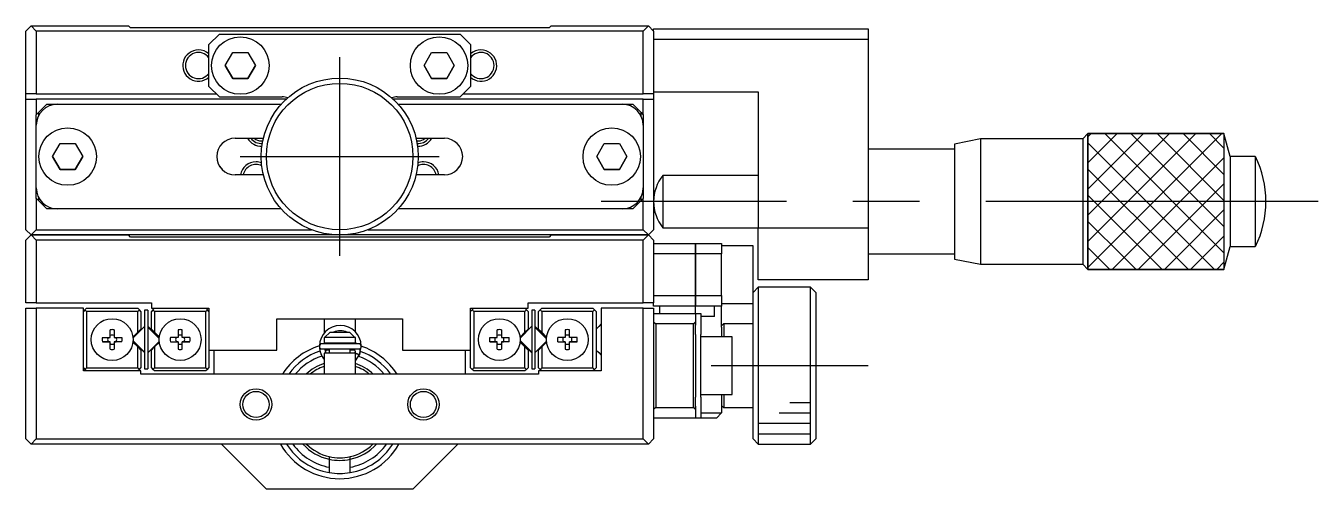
# Model space of a CAD drawing. Extents: x -1 to 448, y -20 to 298.
# Drawn here: x 79.5 to 203, y 253.6 to 297.9 of the extents above; entities that cross this region are included whole.
import ezdxf

# ---------------------------------------------------------------- set-up
doc = ezdxf.new("R2010")
doc.units = 0
doc.linetypes.add('CENTER', pattern=[50.8, 31.75, -6.35, 6.35, -6.35])
doc.layers.get('0').update_dxf_attribs({"linetype": 'CONTINUOUS'})
doc.layers.add('CENTER', color=1, linetype='CENTER')

msp = doc.modelspace()

# ---------------------------------------------------------------- linework, layer by layer
at = {"color": 7, "linetype": 'CONTINUOUS'}
for p, q in [((79.54, 297.45), (80.04, 297.95)), ((80.04, 297.95), (80.54, 297.45)), ((80.04, 297.95), (89.34, 297.95)), ((89.54, 297.75), (89.34, 297.95)), ((129.54, 297.75), (89.54, 297.75)), ((129.74, 297.95), (129.54, 297.75)), ((129.74, 297.95), (139.04, 297.95)), ((138.54, 297.45), (139.04, 297.95)), ((139.04, 297.95), (139.54, 297.45)), ((139.54, 297.45), (139.54, 297.65)), ((139.54, 297.65), (160.04, 297.65)), ((160.04, 297.65), (160.04, 296.65)), ((79.54, 291.45), (79.54, 297.45)), ((80.54, 297.45), (80.54, 291.45)), ((138.54, 297.45), (80.54, 297.45)), ((98.04, 297.15), (97.04, 296.15)), ((98.04, 297.15), (121.04, 297.15)), ((122.04, 296.15), (121.04, 297.15)), ((138.54, 291.45), (138.54, 297.45)), ((139.54, 297.45), (139.54, 291.45)), ((160.04, 296.65), (139.54, 296.65)), ((160.04, 296.65), (160.04, 278.65)), ((97.04, 292.15), (97.04, 296.15)), ((98.6, 294.15), (99.32, 295.4)), ((99.32, 295.4), (100.77, 295.4)), ((100.77, 295.4), (101.49, 294.15)), ((117.6, 294.15), (118.32, 295.4)), ((118.32, 295.4), (119.77, 295.4)), ((119.77, 295.4), (120.49, 294.15)), ((122.04, 296.15), (122.04, 292.15)), ((99.32, 292.9), (98.6, 294.15)), ((98.6, 294.15), (99.32, 292.9)), ((101.49, 294.15), (100.77, 292.9)), ((100.77, 292.9), (101.49, 294.15)), ((118.32, 292.9), (117.6, 294.15)), ((117.6, 294.15), (118.32, 292.9)), ((120.49, 294.15), (119.77, 292.9)), ((119.77, 292.9), (120.49, 294.15)), ((100.77, 292.9), (99.32, 292.9)), ((99.32, 292.9), (100.77, 292.9)), ((119.77, 292.9), (118.32, 292.9)), ((118.32, 292.9), (119.77, 292.9)), ((97.04, 292.15), (98.04, 291.15)), ((121.04, 291.15), (122.04, 292.15)), ((139.54, 291.65), (149.54, 291.65)), ((149.54, 291.65), (149.54, 278.65)), ((80.54, 291.45), (79.54, 291.45)), ((79.54, 290.95), (79.54, 291.45)), ((79.54, 290.95), (80.54, 290.95)), ((79.54, 278.45), (79.54, 290.95)), ((80.54, 291.45), (97.74, 291.45)), ((104.44, 290.95), (80.54, 290.95)), ((80.54, 290.95), (80.54, 289.45)), ((81.54, 290.45), (80.74, 289.65)), ((81.54, 290.45), (82.54, 290.45)), ((82.54, 290.45), (103.95, 290.45)), ((98.04, 291.15), (104.04, 291.15)), ((138.54, 290.95), (114.64, 290.95)), ((115.04, 291.15), (121.04, 291.15)), ((115.13, 290.45), (136.54, 290.45)), ((121.34, 291.45), (138.54, 291.45)), ((136.54, 290.45), (137.54, 290.45)), ((138.34, 289.65), (137.54, 290.45)), ((139.54, 291.45), (138.54, 291.45)), ((138.54, 289.45), (138.54, 290.95)), ((138.54, 290.95), (139.54, 290.95)), ((139.54, 291.45), (139.54, 290.95)), ((139.54, 290.95), (139.54, 278.45)), ((80.54, 289.45), (80.74, 289.65)), ((80.54, 288.45), (80.54, 289.45)), ((80.74, 289.65), (80.74, 289.32)), ((138.34, 289.32), (138.34, 289.65)), ((138.34, 289.65), (138.54, 289.45)), ((138.54, 289.45), (138.54, 288.45)), ((80.54, 282.45), (80.54, 288.45)), ((138.54, 288.45), (138.54, 282.45)), ((82.1, 285.45), (82.82, 286.7)), ((82.82, 286.7), (84.27, 286.7)), ((84.27, 286.7), (84.99, 285.45)), ((99.54, 287.2), (102.25, 287.2)), ((116.84, 287.2), (119.54, 287.2)), ((134.1, 285.45), (134.82, 286.7)), ((134.82, 286.7), (136.27, 286.7)), ((136.27, 286.7), (136.99, 285.45)), ((170.79, 287.15), (168.29, 286.65)), ((168.29, 286.65), (168.29, 275.65)), ((170.79, 287.15), (170.79, 275.15)), ((180.54, 287.15), (170.79, 287.15)), ((181.04, 287.65), (180.54, 287.15)), ((180.54, 287.15), (180.54, 275.15)), ((181.04, 287.65), (181.04, 274.65)), ((194.04, 287.65), (181.04, 287.65)), ((181.04, 287.65), (194.04, 287.65)), ((181.04, 274.65), (181.04, 287.65)), ((194.04, 287.65), (194.04, 274.65)), ((194.63, 285.45), (194.04, 287.65)), ((194.04, 287.65), (194.04, 274.65)), ((82.82, 284.2), (82.1, 285.45)), ((82.1, 285.45), (82.82, 284.2)), ((84.99, 285.45), (84.27, 284.2)), ((84.27, 284.2), (84.99, 285.45)), ((134.82, 284.2), (134.1, 285.45)), ((134.1, 285.45), (134.82, 284.2)), ((136.99, 285.45), (136.27, 284.2)), ((136.27, 284.2), (136.99, 285.45)), ((168.29, 286.15), (160.04, 286.15)), ((194.63, 285.45), (194.63, 276.85)), ((197.04, 285.45), (194.63, 285.45)), ((197.04, 285.45), (197.04, 276.85)), ((84.27, 284.2), (82.82, 284.2)), ((82.82, 284.2), (84.27, 284.2)), ((136.27, 284.2), (134.82, 284.2)), ((134.82, 284.2), (136.27, 284.2)), ((102.25, 283.7), (99.54, 283.7)), ((119.54, 283.7), (116.84, 283.7)), ((140.42, 283.65), (140.42, 278.65)), ((149.54, 283.65), (140.42, 283.65)), ((80.54, 281.45), (80.54, 282.45)), ((138.54, 282.45), (138.54, 281.45)), ((80.74, 281.25), (80.54, 281.45)), ((80.54, 281.45), (80.54, 278.45)), ((80.74, 281.58), (80.74, 281.25)), ((80.74, 281.25), (81.54, 280.45)), ((82.54, 280.45), (81.54, 280.45)), ((103.95, 280.45), (82.54, 280.45)), ((136.54, 280.45), (115.13, 280.45)), ((137.54, 280.45), (136.54, 280.45)), ((137.54, 280.45), (138.34, 281.25)), ((138.34, 281.25), (138.34, 281.58)), ((138.54, 281.45), (138.34, 281.25)), ((138.54, 278.45), (138.54, 281.45)), ((79.54, 278.45), (80.04, 277.95)), ((79.54, 277.45), (80.04, 277.95)), ((80.04, 277.95), (80.54, 278.45)), ((109.54, 277.95), (80.04, 277.95)), ((80.04, 277.95), (80.54, 277.45)), ((80.04, 277.95), (89.34, 277.95)), ((80.54, 278.45), (106.85, 278.45)), ((89.54, 277.75), (89.34, 277.95)), ((139.04, 277.95), (109.54, 277.95)), ((112.24, 278.45), (138.54, 278.45)), ((129.74, 277.95), (129.54, 277.75)), ((129.74, 277.95), (139.04, 277.95)), ((138.54, 278.45), (139.04, 277.95)), ((138.54, 277.45), (139.04, 277.95)), ((139.04, 277.95), (139.54, 278.45)), ((139.04, 277.95), (139.54, 277.45)), ((140.42, 278.65), (149.54, 278.65)), ((149.54, 278.65), (160.04, 278.65)), ((149.54, 273.65), (149.54, 278.65)), ((160.04, 278.65), (160.04, 273.65)), ((79.54, 271.45), (79.54, 277.45)), ((138.54, 277.45), (80.54, 277.45)), ((80.54, 277.45), (80.54, 271.45)), ((129.54, 277.75), (89.54, 277.75)), ((138.54, 271.45), (138.54, 277.45)), ((139.54, 277.45), (139.54, 271.45)), ((139.54, 277.15), (143.54, 277.15)), ((143.54, 277.15), (146.04, 277.15)), ((143.54, 276.15), (143.54, 277.15)), ((143.54, 277.15), (143.54, 276.15)), ((146.04, 277.15), (146.04, 276.15)), ((149.04, 276.9), (146.04, 276.9)), ((149.04, 271.4), (149.04, 276.9)), ((194.04, 274.65), (194.63, 276.85)), ((194.63, 276.85), (197.04, 276.85)), ((143.54, 276.15), (139.54, 276.15)), ((146.04, 276.15), (143.54, 276.15)), ((143.54, 276.15), (143.54, 272.15)), ((143.54, 272.15), (143.54, 276.15)), ((146.04, 272.15), (146.04, 276.15)), ((160.04, 276.15), (168.29, 276.15)), ((168.29, 275.65), (170.79, 275.15)), ((170.79, 275.15), (180.54, 275.15)), ((180.54, 275.15), (181.04, 274.65)), ((181.04, 274.65), (194.04, 274.65)), ((194.04, 274.65), (181.04, 274.65)), ((149.54, 272.95), (149.04, 272.45)), ((160.04, 273.65), (149.54, 273.65)), ((149.54, 272.95), (149.54, 257.95)), ((154.54, 272.95), (149.54, 272.95)), ((154.54, 257.95), (154.54, 272.95)), ((155.04, 272.45), (154.54, 272.95)), ((139.54, 272.15), (143.54, 272.15)), ((143.54, 272.15), (146.04, 272.15)), ((143.54, 271.15), (143.54, 272.15)), ((143.54, 272.15), (143.54, 271.15)), ((146.04, 272.15), (146.04, 271.15)), ((155.04, 272.45), (155.04, 258.45)), ((80.54, 271.45), (79.54, 271.45)), ((79.54, 270.95), (80.54, 270.95)), ((79.54, 258.45), (79.54, 270.95)), ((80.54, 271.45), (91.54, 271.45)), ((80.54, 270.95), (80.54, 258.45)), ((85.04, 270.95), (80.54, 270.95)), ((85.04, 264.95), (85.04, 270.95)), ((85.19, 270.8), (85.04, 270.65)), ((85.19, 270.8), (85.34, 270.95)), ((85.34, 270.65), (85.19, 270.8)), ((85.34, 270.95), (90.24, 270.95)), ((85.34, 270.65), (85.34, 265.25)), ((90.24, 270.65), (85.34, 270.65)), ((90.24, 270.95), (90.39, 270.8)), ((90.39, 270.8), (90.24, 270.65)), ((90.24, 268.65), (90.24, 270.65)), ((90.54, 270.65), (90.39, 270.8)), ((90.54, 270.65), (90.54, 268.95)), ((91.19, 270.75), (90.89, 270.75)), ((90.89, 270.75), (90.89, 265.15)), ((91.19, 270.75), (91.19, 265.15)), ((91.54, 271.45), (91.54, 270.95)), ((91.54, 270.95), (97.04, 270.95)), ((91.69, 270.8), (91.54, 270.65)), ((91.54, 268.95), (91.54, 270.65)), ((91.69, 270.8), (91.84, 270.95)), ((91.84, 270.65), (91.69, 270.8)), ((91.84, 270.65), (91.84, 268.65)), ((96.74, 270.65), (91.84, 270.65)), ((96.74, 270.95), (96.89, 270.8)), ((96.89, 270.8), (96.74, 270.65)), ((96.74, 265.25), (96.74, 270.65)), ((97.04, 270.65), (96.89, 270.8)), ((97.04, 270.95), (97.04, 266.95)), ((122.04, 270.95), (127.54, 270.95)), ((122.04, 266.95), (122.04, 270.95)), ((122.19, 270.8), (122.04, 270.65)), ((122.19, 270.8), (122.34, 270.95)), ((122.34, 270.65), (122.19, 270.8)), ((127.24, 270.65), (122.34, 270.65)), ((122.34, 270.65), (122.34, 265.25)), ((127.24, 270.95), (127.39, 270.8)), ((127.39, 270.8), (127.24, 270.65)), ((127.24, 268.65), (127.24, 270.65)), ((127.54, 270.65), (127.39, 270.8)), ((127.54, 270.95), (127.54, 271.45)), ((127.54, 271.45), (138.54, 271.45)), ((127.54, 270.65), (127.54, 268.95)), ((127.89, 270.75), (127.89, 265.15)), ((128.19, 270.75), (127.89, 270.75)), ((128.19, 270.75), (128.19, 265.15)), ((128.69, 270.8), (128.54, 270.65)), ((128.54, 268.95), (128.54, 270.65)), ((128.69, 270.8), (128.84, 270.95)), ((128.84, 270.65), (128.69, 270.8)), ((128.84, 270.95), (133.74, 270.95)), ((133.74, 270.65), (128.84, 270.65)), ((128.84, 270.65), (128.84, 268.65)), ((133.74, 270.95), (133.89, 270.8)), ((133.89, 270.8), (133.74, 270.65)), ((133.74, 265.25), (133.74, 270.65)), ((134.04, 270.65), (133.89, 270.8)), ((134.04, 270.65), (134.04, 265.25)), ((134.54, 270.95), (134.54, 264.95)), ((138.54, 270.95), (134.54, 270.95)), ((139.54, 271.45), (138.54, 271.45)), ((138.54, 258.45), (138.54, 270.95)), ((138.54, 270.95), (139.54, 270.95)), ((139.54, 271.15), (139.54, 271.45)), ((143.54, 271.15), (139.54, 271.15)), ((139.54, 270.95), (139.54, 258.45)), ((140.14, 270.45), (140.14, 271.15)), ((146.04, 271.15), (143.54, 271.15)), ((143.54, 270.45), (143.54, 271.15)), ((145.34, 270.15), (145.34, 271.15)), ((146.04, 271.4), (149.04, 271.4)), ((146.04, 269.15), (146.04, 271.15)), ((149.04, 258.45), (149.04, 271.4)), ((103.54, 266.95), (103.54, 269.95)), ((103.54, 269.95), (115.54, 269.95)), ((108.04, 269.95), (108.04, 268.55)), ((111.04, 268.68), (111.04, 269.95)), ((115.54, 269.95), (115.54, 266.95)), ((134.54, 269.45), (134.29, 269.2)), ((139.54, 270.45), (143.54, 270.45)), ((139.54, 269.65), (139.74, 269.45)), ((143.34, 269.45), (139.74, 269.45)), ((139.74, 269.45), (139.74, 261.45)), ((143.34, 269.45), (143.54, 269.65)), ((143.34, 261.45), (143.34, 269.45)), ((143.54, 270.45), (143.54, 269.65)), ((143.54, 270.45), (144.04, 270.45)), ((143.54, 269.65), (143.54, 269.32)), ((143.54, 269.32), (143.54, 269.65)), ((143.54, 268.45), (143.54, 269.32)), ((144.04, 270.45), (144.04, 268.45)), ((145.34, 270.15), (144.04, 270.15)), ((146.24, 269.45), (146.04, 269.25)), ((146.24, 269.45), (146.24, 268.2)), ((149.04, 269.45), (146.24, 269.45)), ((86.87, 268.15), (87.59, 268.15)), ((87.59, 268.15), (87.59, 268.88)), ((87.99, 268.88), (87.99, 268.15)), ((87.99, 268.15), (88.72, 268.15)), ((89.78, 268.19), (90.24, 268.65)), ((90.87, 269.19), (89.81, 268.13)), ((90.24, 268.65), (90.54, 268.95)), ((91.19, 269.14), (91.72, 268.62)), ((92.28, 268.13), (91.22, 269.19)), ((91.54, 268.95), (91.84, 268.65)), ((91.72, 268.62), (92.28, 268.05)), ((91.84, 268.65), (92.31, 268.19)), ((94.09, 268.15), (93.37, 268.15)), ((94.09, 268.88), (94.09, 268.15)), ((94.49, 268.15), (94.49, 268.88)), ((95.22, 268.15), (94.49, 268.15)), ((108.1, 268.15), (108.04, 268.15)), ((108.04, 268.15), (108.04, 267.65)), ((108.1, 268.15), (108.63, 268.65)), ((110.99, 268.15), (108.1, 268.15)), ((108.63, 268.65), (110.46, 268.65)), ((110.46, 268.65), (110.99, 268.15)), ((111.04, 268.15), (110.99, 268.15)), ((111.04, 267.65), (111.04, 268.15)), ((123.87, 268.15), (124.59, 268.15)), ((124.59, 268.15), (124.59, 268.88)), ((124.99, 268.88), (124.99, 268.15)), ((124.99, 268.15), (125.72, 268.15)), ((126.78, 268.19), (127.24, 268.65)), ((127.87, 269.19), (126.81, 268.13)), ((127.24, 268.65), (127.54, 268.95)), ((128.19, 269.14), (129.28, 268.05)), ((129.28, 268.13), (128.22, 269.19)), ((128.54, 268.95), (128.84, 268.65)), ((128.84, 268.65), (129.31, 268.19)), ((131.09, 268.15), (130.37, 268.15)), ((131.09, 268.88), (131.09, 268.15)), ((131.49, 268.15), (131.49, 268.88)), ((132.22, 268.15), (131.49, 268.15)), ((134.29, 269.2), (134.04, 268.95)), ((143.54, 268.45), (143.54, 262.45)), ((144.04, 262.45), (144.04, 268.45)), ((147.04, 268.2), (144.04, 268.2)), ((146.04, 269.15), (146.04, 268.2)), ((147.04, 262.7), (147.04, 268.2)), ((87.59, 267.75), (86.87, 267.75)), ((86.87, 267.75), (87.41, 267.75)), ((87.41, 267.75), (87.59, 267.75)), ((87.59, 267.02), (87.59, 267.75)), ((87.99, 267.75), (87.99, 267.02)), ((88.72, 267.75), (87.99, 267.75)), ((87.99, 267.75), (88.18, 267.75)), ((88.72, 267.75), (88.18, 267.75)), ((90.24, 267.25), (89.78, 267.71)), ((90.89, 266.75), (89.81, 267.84)), ((89.81, 267.77), (90.87, 266.71)), ((90.54, 266.95), (90.24, 267.25)), ((90.24, 265.25), (90.24, 267.25)), ((90.54, 266.95), (90.54, 265.25)), ((91.22, 266.71), (92.28, 267.77)), ((91.84, 267.25), (91.54, 266.95)), ((91.54, 265.25), (91.54, 266.95)), ((92.31, 267.71), (91.84, 267.25)), ((91.84, 267.25), (91.84, 265.25)), ((93.37, 267.75), (94.09, 267.75)), ((93.37, 267.75), (93.91, 267.75)), ((94.09, 267.75), (93.91, 267.75)), ((94.09, 267.75), (94.09, 267.02)), ((94.49, 267.02), (94.49, 267.75)), ((94.49, 267.75), (95.22, 267.75)), ((94.68, 267.75), (94.49, 267.75)), ((95.22, 267.75), (94.68, 267.75)), ((97.04, 266.95), (97.04, 265.25)), ((97.04, 266.95), (103.54, 266.95)), ((97.54, 264.65), (97.54, 266.95)), ((111.35, 267.55), (107.85, 267.55)), ((107.85, 267.05), (111.35, 267.05)), ((108.04, 267.65), (111.04, 267.65)), ((108.12, 267.55), (108.14, 267.65)), ((108.25, 266.65), (108.12, 267.05)), ((108.2, 266.83), (108.21, 266.84)), ((108.2, 266.81), (108.2, 266.83)), ((108.2, 266.8), (108.2, 266.81)), ((108.2, 266.79), (108.2, 266.8)), ((108.2, 266.78), (108.2, 266.79)), ((108.21, 266.77), (108.2, 266.78)), ((108.21, 266.88), (108.22, 266.89)), ((108.21, 266.86), (108.21, 266.88)), ((108.21, 266.85), (108.21, 266.86)), ((108.21, 266.84), (108.21, 266.85)), ((108.21, 266.75), (108.21, 266.77)), ((108.22, 266.9), (108.23, 266.91)), ((108.22, 266.89), (108.22, 266.9)), ((108.23, 266.92), (108.24, 266.93)), ((108.23, 266.91), (108.23, 266.92)), ((108.24, 266.93), (108.25, 266.94)), ((108.54, 266.95), (108.25, 266.95)), ((108.25, 266.94), (108.26, 266.95)), ((108.26, 266.96), (108.27, 266.97)), ((108.26, 266.95), (108.26, 266.96)), ((108.27, 266.97), (108.28, 266.98)), ((108.28, 266.98), (108.29, 266.99)), ((108.29, 266.99), (108.3, 266.99)), ((108.3, 266.99), (108.31, 267)), ((108.31, 267), (108.32, 267.01)), ((108.32, 267.01), (108.33, 267.01)), ((108.33, 267.01), (108.34, 267.02)), ((108.34, 267.02), (108.35, 267.03)), ((108.35, 267.03), (108.36, 267.03)), ((108.36, 267.03), (108.38, 267.03)), ((108.38, 267.03), (108.39, 267.04)), ((108.39, 267.04), (108.4, 267.04)), ((108.4, 267.04), (108.41, 267.04)), ((108.41, 267.04), (108.42, 267.04)), ((108.42, 267.04), (108.44, 267.05)), ((108.44, 267.05), (108.45, 267.05)), ((108.45, 267.05), (108.45, 267.05)), ((108.54, 267.65), (108.54, 267.55)), ((108.54, 267.65), (108.54, 267.55)), ((108.54, 267.05), (108.54, 266.95)), ((108.54, 267.05), (108.54, 266.65)), ((108.54, 267.05), (108.54, 266.95)), ((110.54, 267.55), (110.54, 267.65)), ((110.54, 267.55), (110.54, 267.65)), ((110.54, 266.95), (110.54, 267.05)), ((110.54, 266.95), (110.54, 267.05)), ((110.54, 266.65), (110.54, 267.05)), ((110.54, 266.95), (110.54, 267.05)), ((110.95, 266.95), (110.54, 266.95)), ((110.75, 267.05), (110.76, 267.05)), ((110.76, 267.05), (110.77, 267.04)), ((110.77, 267.04), (110.78, 267.04)), ((110.78, 267.04), (110.8, 267.04)), ((110.8, 267.04), (110.81, 267.04)), ((110.81, 267.04), (110.82, 267.04)), ((110.82, 267.04), (110.83, 267.03)), ((110.83, 267.03), (110.84, 267.03)), ((110.84, 267.03), (110.85, 267.02)), ((110.85, 267.02), (110.87, 267.02)), ((110.87, 267.02), (110.88, 267.01)), ((110.88, 267.01), (110.89, 267.01)), ((110.89, 267.01), (110.9, 267)), ((110.9, 267), (110.91, 266.99)), ((110.91, 266.99), (110.92, 266.98)), ((110.92, 266.98), (110.93, 266.97)), ((110.93, 266.97), (110.93, 266.97)), ((110.93, 266.97), (110.94, 266.96)), ((110.94, 266.96), (110.95, 266.95)), ((110.95, 266.95), (110.96, 266.94)), ((110.96, 266.94), (110.96, 266.93)), ((110.96, 266.93), (110.97, 266.92)), ((110.97, 266.92), (110.98, 266.9)), ((110.98, 266.9), (110.98, 266.89)), ((110.98, 266.89), (110.98, 266.88)), ((110.98, 266.88), (110.99, 266.87)), ((110.99, 266.87), (110.99, 266.86)), ((110.99, 266.86), (110.99, 266.85)), ((110.99, 266.85), (111, 266.83)), ((111, 266.83), (111, 266.82)), ((111, 266.82), (111, 266.81)), ((111, 266.81), (111, 266.8)), ((111, 266.8), (111, 266.78)), ((111, 266.78), (111, 266.77)), ((111, 266.77), (111, 266.76)), ((111.04, 267.71), (111.08, 267.55)), ((111.44, 266.5), (111.6, 267.27)), ((111.46, 267.05), (111.45, 267.07)), ((111.47, 267.01), (111.46, 267.05)), ((111.48, 266.98), (111.47, 267.01)), ((111.49, 266.94), (111.48, 266.98)), ((111.49, 266.91), (111.49, 266.94)), ((111.5, 266.87), (111.49, 266.91)), ((111.5, 266.83), (111.5, 266.87)), ((111.5, 266.79), (111.5, 266.83)), ((111.5, 266.76), (111.5, 266.79)), ((115.54, 266.95), (122.04, 266.95)), ((121.54, 266.95), (121.54, 264.65)), ((122.04, 265.25), (122.04, 266.95)), ((124.59, 267.75), (123.87, 267.75)), ((123.87, 267.75), (124.41, 267.75)), ((124.41, 267.75), (124.59, 267.75)), ((124.59, 267.02), (124.59, 267.75)), ((124.99, 267.75), (124.99, 267.02)), ((125.72, 267.75), (124.99, 267.75)), ((124.99, 267.75), (125.18, 267.75)), ((125.72, 267.75), (125.18, 267.75)), ((127.24, 267.25), (126.78, 267.71)), ((127.37, 267.28), (126.81, 267.84)), ((126.81, 267.77), (127.87, 266.71)), ((127.24, 265.25), (127.24, 267.25)), ((127.54, 266.95), (127.24, 267.25)), ((127.89, 266.75), (127.37, 267.28)), ((127.54, 266.95), (127.54, 265.25)), ((128.22, 266.71), (129.28, 267.77)), ((128.84, 267.25), (128.54, 266.95)), ((128.54, 265.25), (128.54, 266.95)), ((129.31, 267.71), (128.84, 267.25)), ((128.84, 267.25), (128.84, 265.25)), ((130.37, 267.75), (131.09, 267.75)), ((130.37, 267.75), (130.91, 267.75)), ((131.09, 267.75), (130.91, 267.75)), ((131.09, 267.75), (131.09, 267.02)), ((131.49, 267.02), (131.49, 267.75)), ((131.49, 267.75), (132.22, 267.75)), ((131.68, 267.75), (131.49, 267.75)), ((132.22, 267.75), (131.68, 267.75)), ((134.04, 266.95), (134.29, 266.7)), ((107.74, 266.57), (107.74, 266.57)), ((107.74, 266.57), (107.74, 266.57)), ((107.74, 266.57), (107.74, 266.57)), ((107.74, 266.57), (107.74, 266.57)), ((107.74, 266.57), (107.74, 266.57)), ((107.74, 266.57), (107.74, 266.56)), ((107.74, 266.56), (107.74, 266.56)), ((107.74, 266.56), (107.74, 266.56)), ((107.74, 266.56), (107.74, 266.55)), ((107.74, 266.55), (107.76, 266.51)), ((107.76, 266.51), (107.76, 266.51)), ((107.76, 266.51), (107.76, 266.51)), ((107.76, 266.51), (107.76, 266.51)), ((111.04, 266.65), (108.04, 266.65)), ((108.04, 266.65), (108.04, 264.65)), ((108.21, 266.74), (108.21, 266.75)), ((108.21, 266.73), (108.21, 266.74)), ((108.22, 266.72), (108.21, 266.73)), ((108.22, 266.71), (108.22, 266.72)), ((108.22, 266.7), (108.22, 266.71)), ((108.22, 266.71), (108.22, 266.71)), ((110.98, 266.7), (110.95, 266.65)), ((110.99, 266.72), (110.98, 266.71)), ((110.98, 266.71), (110.98, 266.71)), ((110.98, 266.7), (110.98, 266.7)), ((110.99, 266.69), (110.98, 266.7)), ((110.98, 266.7), (110.98, 266.7)), ((110.98, 266.7), (110.98, 266.7)), ((111.04, 266.64), (110.98, 266.7)), ((111, 266.76), (110.99, 266.75)), ((110.99, 266.75), (110.99, 266.74)), ((110.99, 266.74), (110.99, 266.72)), ((111, 266.68), (110.99, 266.69)), ((110.99, 266.69), (110.99, 266.69)), ((111.01, 266.67), (111, 266.68)), ((111, 266.68), (111, 266.68)), ((111.02, 266.67), (111.01, 266.67)), ((111.03, 266.66), (111.02, 266.67)), ((111.05, 266.65), (111.03, 266.66)), ((111.04, 264.65), (111.04, 266.65)), ((111.43, 266.5), (111.04, 266.64)), ((111.06, 266.64), (111.05, 266.65)), ((111.05, 265.92), (111.44, 266.51)), ((111.07, 266.64), (111.06, 266.64)), ((111.09, 266.63), (111.07, 266.64)), ((111.1, 266.62), (111.09, 266.63)), ((111.12, 266.61), (111.1, 266.62)), ((111.14, 266.6), (111.12, 266.61)), ((111.15, 266.6), (111.14, 266.6)), ((111.17, 266.59), (111.15, 266.6)), ((111.19, 266.58), (111.17, 266.59)), ((111.21, 266.57), (111.19, 266.58)), ((111.23, 266.57), (111.21, 266.57)), ((111.24, 266.56), (111.23, 266.57)), ((111.26, 266.55), (111.24, 266.56)), ((111.28, 266.54), (111.26, 266.55)), ((111.3, 266.54), (111.28, 266.54)), ((111.31, 266.53), (111.3, 266.54)), ((111.33, 266.53), (111.31, 266.53)), ((111.34, 266.52), (111.33, 266.53)), ((111.36, 266.52), (111.34, 266.52)), ((111.37, 266.51), (111.36, 266.52)), ((111.38, 266.51), (111.37, 266.51)), ((111.39, 266.51), (111.38, 266.51)), ((111.41, 266.51), (111.39, 266.51)), ((111.4, 266.43), (111.44, 266.5)), ((111.42, 266.5), (111.41, 266.51)), ((111.41, 266.51), (111.41, 266.51)), ((111.43, 266.5), (111.42, 266.5)), ((111.44, 266.51), (111.43, 266.5)), ((111.43, 266.51), (111.43, 266.5)), ((111.43, 266.5), (111.43, 266.5)), ((111.44, 266.51), (111.45, 266.54)), ((111.44, 266.51), (111.44, 266.51)), ((111.44, 266.51), (111.44, 266.51)), ((111.45, 266.54), (111.46, 266.58)), ((111.46, 266.58), (111.47, 266.61)), ((111.47, 266.61), (111.48, 266.65)), ((111.48, 266.65), (111.49, 266.68)), ((111.49, 266.72), (111.5, 266.76)), ((111.49, 266.68), (111.49, 266.72)), ((134.29, 266.7), (134.54, 266.45)), ((85.04, 265.25), (85.19, 265.1)), ((90.54, 264.95), (85.04, 264.95)), ((85.19, 265.1), (85.34, 265.25)), ((85.34, 264.95), (85.19, 265.1)), ((85.34, 265.25), (90.24, 265.25)), ((90.24, 265.25), (90.39, 265.1)), ((90.39, 265.1), (90.24, 264.95)), ((90.39, 265.1), (90.54, 265.25)), ((90.54, 264.65), (90.54, 264.95)), ((128.54, 264.65), (90.54, 264.65)), ((90.89, 265.15), (91.19, 265.15)), ((91.54, 265.25), (91.69, 265.1)), ((91.69, 265.1), (91.84, 265.25)), ((91.84, 264.95), (91.69, 265.1)), ((91.84, 265.25), (96.74, 265.25)), ((96.74, 264.95), (91.84, 264.95)), ((96.74, 265.25), (96.89, 265.1)), ((96.89, 265.1), (96.74, 264.95)), ((96.89, 265.1), (97.04, 265.25)), ((122.04, 265.25), (122.19, 265.1)), ((122.19, 265.1), (122.34, 265.25)), ((122.34, 264.95), (122.19, 265.1)), ((122.34, 265.25), (127.24, 265.25)), ((127.24, 264.95), (122.34, 264.95)), ((127.24, 265.25), (127.39, 265.1)), ((127.39, 265.1), (127.24, 264.95)), ((127.39, 265.1), (127.54, 265.25)), ((127.89, 265.15), (128.19, 265.15)), ((128.54, 265.25), (128.69, 265.1)), ((128.54, 264.95), (128.54, 264.65)), ((134.54, 264.95), (128.54, 264.95)), ((128.69, 265.1), (128.84, 265.25)), ((128.84, 264.95), (128.69, 265.1)), ((128.84, 265.25), (133.74, 265.25)), ((133.74, 265.25), (133.89, 265.1)), ((133.89, 265.1), (133.74, 264.95)), ((133.89, 265.1), (134.04, 265.25)), ((143.54, 261.58), (143.54, 262.45)), ((144.04, 262.7), (147.04, 262.7)), ((144.04, 262.45), (144.04, 260.45)), ((146.04, 262.7), (146.04, 260.95)), ((146.24, 262.7), (146.24, 261.45)), ((139.74, 261.45), (139.54, 261.25)), ((139.74, 261.45), (143.34, 261.45)), ((143.54, 261.25), (143.34, 261.45)), ((143.54, 261.58), (143.54, 261.25)), ((143.54, 261.25), (143.54, 261.58)), ((143.54, 261.25), (143.54, 260.45)), ((144.04, 260.95), (146.04, 260.95)), ((146.04, 260.95), (145.54, 260.45)), ((146.04, 261.65), (146.24, 261.45)), ((146.24, 261.45), (149.04, 261.45)), ((143.54, 260.45), (139.54, 260.45)), ((144.04, 260.45), (143.54, 260.45)), ((145.54, 260.45), (144.04, 260.45)), ((79.54, 258.45), (80.04, 257.95)), ((80.04, 257.95), (80.54, 258.45)), ((80.54, 258.45), (138.54, 258.45)), ((138.54, 258.45), (139.04, 257.95)), ((139.04, 257.95), (139.54, 258.45)), ((149.04, 258.45), (149.54, 257.95)), ((154.54, 257.95), (155.04, 258.45)), ((139.04, 257.95), (80.04, 257.95)), ((98.24, 257.95), (102.54, 253.65)), ((116.54, 253.65), (120.84, 257.95)), ((149.54, 257.95), (154.54, 257.95)), ((108.54, 256.76), (108.54, 256.5)), ((108.54, 256.5), (108.54, 255.74)), ((108.54, 255.74), (108.54, 255.23)), ((110.54, 256.5), (110.54, 256.76)), ((110.54, 255.23), (110.54, 256.5)), ((110.54, 255.74), (110.54, 256.5)), ((110.54, 255.23), (110.54, 255.74)), ((116.54, 253.65), (102.54, 253.65))]:
    msp.add_line(p, q, dxfattribs=at)
at = {"color": 3, "linetype": 'CONTINUOUS'}
for p, q in [((181.04, 287.34), (181.35, 287.65)), ((181.04, 284.84), (183.85, 287.65)), ((181.04, 282.34), (186.35, 287.65)), ((181.04, 279.84), (188.85, 287.65)), ((181.04, 277.34), (191.35, 287.65)), ((181.04, 286.75), (192, 275.8)), ((182, 275.8), (193.85, 287.65)), ((182.65, 287.65), (194.04, 276.25)), ((185.15, 287.65), (194.04, 278.75)), ((187.65, 287.65), (194.04, 281.25)), ((190.15, 287.65), (194.04, 283.75)), ((192.65, 287.65), (194.04, 286.25)), ((184.5, 275.8), (194.04, 285.34)), ((181.04, 284.25), (189.5, 275.8)), ((187, 275.8), (194.04, 282.84)), ((181.04, 281.75), (187, 275.8)), ((181.04, 279.25), (184.5, 275.8)), ((189.5, 275.8), (194.04, 280.34)), ((181.04, 276.75), (182, 275.8)), ((192, 275.8), (194.04, 277.84)), ((181.04, 274.84), (182, 275.8)), ((182, 275.8), (183.15, 274.65)), ((183.35, 274.65), (184.5, 275.8)), ((184.5, 275.8), (185.65, 274.65)), ((185.85, 274.65), (187, 275.8)), ((187, 275.8), (188.15, 274.65)), ((188.35, 274.65), (189.5, 275.8)), ((189.5, 275.8), (190.65, 274.65)), ((190.85, 274.65), (192, 275.8)), ((192, 275.8), (193.15, 274.65)), ((193.35, 274.65), (194.04, 275.34)), ((152.54, 261.95), (154.54, 261.95)), ((151.54, 260.95), (154.54, 260.95)), ((149.54, 259.95), (154.54, 259.95)), ((149.54, 258.95), (154.54, 258.95))]:
    msp.add_line(p, q, dxfattribs=at)
at = {"color": 7, "linetype": 'CONTINUOUS'}
for centre, radius in [((100.04, 294.15), 2.75), ((119.04, 294.15), 2.75), ((109.54, 285.45), 7.5), ((109.54, 285.45), 7), ((83.54, 285.45), 2.75), ((135.54, 285.45), 2.75), ((87.79, 267.95), 2), ((94.29, 267.95), 2), ((124.79, 267.95), 2), ((131.29, 267.95), 2), ((101.54, 261.75), 1.25), ((117.54, 261.75), 1.25)]:
    msp.add_circle(centre, radius, dxfattribs=at)
at = {"color": 3, "linetype": 'CONTINUOUS'}
for centre in [(101.54, 261.75), (117.54, 261.75)]:
    msp.add_circle(centre, 1.5, dxfattribs=at)
for centre, radius, start, end in [((96.04, 294.15), 1.5, 90, 311.8103), ((96.04, 294.15), 1.5, 48.1897, 90), ((123.04, 294.15), 1.5, 90, 131.8103), ((123.04, 294.15), 1.5, 228.1897, 90), ((102.04, 287.95), 1.5, 210, 272.5665), ((117.04, 287.95), 1.5, 267.4335, 330), ((97.04, 283.45), 1.5, 27.9538, 49.3658), ((101.54, 283.45), 1.5, 90, 170.4059), ((101.54, 283.45), 1.5, 69.5703, 90), ((117.54, 283.45), 1.5, 90, 110.4297), ((117.54, 283.45), 1.5, 9.5941, 90), ((122.04, 283.45), 1.5, 130.6342, 152.0462), ((109.54, 261.15), 4.75, 108.4085, 132.5369), ((109.54, 261.15), 4.75, 47.4631, 71.5915), ((109.54, 261.15), 4.75, 222.3521, 257.8468), ((109.54, 261.15), 4.75, 282.1532, 317.6479), ((109.54, 261.15), 4.5, 257.1604, 282.8396)]:
    msp.add_arc(centre, radius, start, end, dxfattribs=at)
at = {"color": 7, "linetype": 'CONTINUOUS'}
for centre, radius, start, end in [((96.04, 294.15), 1.25, 36.8699, 323.1301), ((123.04, 294.15), 1.25, 0, 143.1301), ((123.04, 294.15), 1.25, 216.8699, 0), ((82.54, 288.45), 2, 90, 180), ((104.04, 289.15), 2, 74.335, 90), ((115.04, 289.15), 2, 90, 105.665), ((136.54, 288.45), 2, 0, 90), ((99.54, 285.45), 1.75, 90, 270), ((102.04, 287.95), 1.25, 216.8699, 274.8488), ((102.04, 287.95), 1, 228.5904, 270), ((102.04, 287.95), 1, 270, 278.8574), ((117.04, 287.95), 1, 261.1426, 270), ((117.04, 287.95), 1.25, 265.1512, 323.1301), ((117.04, 287.95), 1, 270, 311.4096), ((119.54, 285.45), 1.75, 270, 90), ((188.3, 281.15), 9.75, 333.8162, 26.1838), ((101.54, 283.45), 1.25, 63.8142, 168.463), ((117.54, 283.45), 1.25, 11.537, 116.1858), ((143.54, 281.15), 4, 141.3178, 180), ((82.54, 282.45), 2, 180, 270), ((136.54, 282.45), 2, 270, 0), ((143.54, 281.15), 4, 180, 218.6822), ((109.6, 267.3), 2, 0.8493, 179.2017), ((87.79, 267.95), 0.95, 167.8468, 192.1532), ((87.79, 267.95), 0.435, 152.6335, 207.3665), ((87.79, 267.95), 0.95, 77.8468, 102.1532), ((87.79, 267.95), 0.435, 62.6335, 117.3665), ((87.79, 267.95), 0.435, 332.6335, 27.3665), ((87.79, 267.95), 0.95, 347.8468, 12.1532), ((89.95, 267.98), 0.2, 135, 143.142), ((91.01, 269.04), 0.2, 124.9753, 135), ((91.08, 269.04), 0.2, 45, 55.0247), ((92.14, 267.98), 0.2, 36.858, 45), ((92.14, 267.91), 0.2, 38.7388, 45), ((94.29, 267.95), 0.95, 167.8468, 192.1532), ((94.29, 267.95), 0.435, 152.6335, 207.3665), ((94.29, 267.95), 0.95, 77.8468, 102.1532), ((94.29, 267.95), 0.435, 62.6335, 117.3665), ((94.29, 267.95), 0.435, 332.6335, 27.3665), ((94.29, 267.95), 0.95, 347.8468, 12.1532), ((109.6, 267.3), 1.5, 64.3105, 115.6948), ((124.79, 267.95), 0.95, 167.8468, 192.1532), ((124.79, 267.95), 0.435, 152.6335, 207.3665), ((124.79, 267.95), 0.95, 77.8468, 102.1532), ((124.79, 267.95), 0.435, 62.6335, 117.3665), ((124.79, 267.95), 0.435, 332.6335, 27.3665), ((124.79, 267.95), 0.95, 347.8468, 12.1532), ((126.95, 267.98), 0.2, 135, 143.142), ((128.01, 269.04), 0.2, 124.9753, 135), ((128.08, 269.04), 0.2, 45, 55.0247), ((129.14, 267.98), 0.2, 36.858, 45), ((129.14, 267.91), 0.2, 38.7388, 45), ((131.29, 267.95), 0.95, 167.8468, 192.1532), ((131.29, 267.95), 0.435, 152.6335, 207.3665), ((131.29, 267.95), 0.95, 77.8468, 102.1532), ((131.29, 267.95), 0.435, 62.6335, 117.3665), ((131.29, 267.95), 0.435, 332.6335, 27.3665), ((131.29, 267.95), 0.95, 347.8468, 12.1532), ((87.79, 267.95), 0.435, 242.6335, 297.3665), ((87.79, 267.95), 0.95, 257.8468, 282.1532), ((89.95, 267.98), 0.2, 218.7388, 225), ((89.95, 267.91), 0.2, 216.858, 225), ((92.14, 267.91), 0.2, 315, 323.142), ((94.29, 267.95), 0.435, 242.6335, 297.3665), ((94.29, 267.95), 0.95, 257.8468, 282.1532), ((109.54, 261.15), 6.5, 107.3738, 147.421), ((109.54, 261.15), 6, 108.3566, 144.3147), ((107.85, 267.3), 0.25, 90, 270), ((109.61, 267.3), 2, 180.943, 218.7585), ((109.54, 261.15), 6.5, 98.8499, 100.1824), ((109.54, 261.15), 6.5, 79.8176, 81.1501), ((109.54, 261.15), 6, 76.8578, 79.4007), ((111.35, 267.3), 0.25, 270, 90), ((109.54, 261.15), 6, 35.6853, 70.9826), ((109.54, 261.15), 6.5, 32.579, 71.5575), ((124.79, 267.95), 0.435, 242.6335, 297.3665), ((124.79, 267.95), 0.95, 257.8468, 282.1532), ((126.95, 267.98), 0.2, 218.7388, 225), ((126.95, 267.91), 0.2, 216.858, 225), ((129.14, 267.91), 0.2, 315, 323.142), ((131.29, 267.95), 0.435, 242.6335, 297.3665), ((131.29, 267.95), 0.95, 257.8468, 282.1532), ((91.01, 266.85), 0.2, 225, 235.0247), ((91.08, 266.85), 0.2, 304.9753, 315), ((109.54, 261.15), 5.5, 108.1722, 140.4788), ((109.54, 261.15), 5.5, 39.5212, 70.7588), ((128.01, 266.85), 0.2, 225, 235.0247), ((128.08, 266.85), 0.2, 304.9753, 315), ((109.54, 261.15), 4.5, 109.4712, 128.9424), ((109.54, 261.15), 4.5, 51.0576, 70.5288), ((109.54, 261.15), 6.5, 209.4924, 270), ((109.54, 261.15), 6, 212.231, 260.4059), ((109.54, 261.15), 5.5, 215.5785, 259.5243), ((109.54, 261.15), 4.5, 225.3254, 257.1604), ((109.54, 261.15), 6.5, 270, 330.5076), ((109.54, 261.15), 6, 279.5941, 327.769), ((109.54, 261.15), 5.5, 280.4757, 324.4215), ((109.54, 261.15), 4.5, 282.8396, 314.6746), ((109.54, 261.15), 4.75, 257.8468, 282.1532), ((109.54, 261.15), 6, 260.4059, 279.5941)]:
    msp.add_arc(centre, radius, start, end, dxfattribs=at)
at = {"layer": 'CENTER', "color": 1, "linetype": 'CENTER'}
for p, q in [((109.54, 275.95), (109.54, 294.95)), ((100.04, 285.45), (119.04, 285.45)), ((203.04, 281.15), (134.54, 281.15)), ((160.04, 265.45), (145.04, 265.45))]:
    msp.add_line(p, q, dxfattribs=at)

doc.saveas('drawing.dxf')
